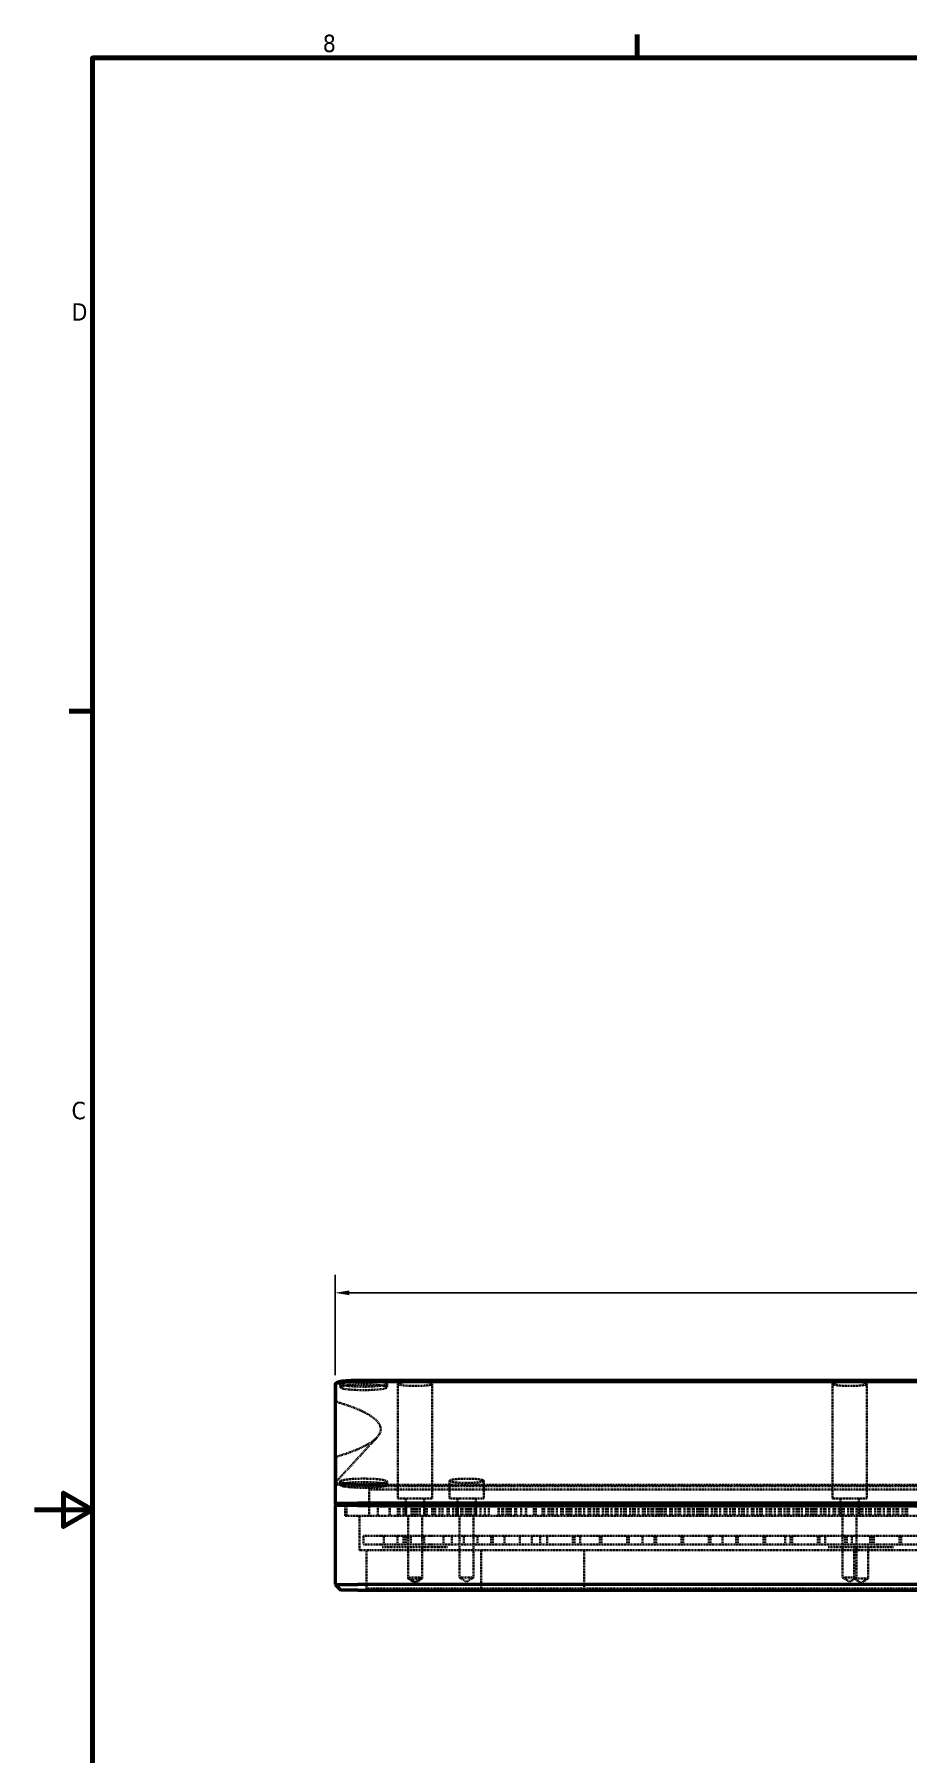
# Model space of a CAD drawing. Header units: millimetres. Extents: x -18 to 861, y -85 to 544.
# Drawn here: x 2.5 to 155.3, y 236.8 to 537.5 of the extents above; entities that cross this region are included whole.
import ezdxf

# ---------------------------------------------------------------- set-up
doc = ezdxf.new("R2010")
doc.units = ezdxf.units.MM
doc.linetypes.add('DASHED', pattern=[0.2067, 0.1654, -0.0413])
for name, color, linetype, lineweight in [('Border (ANSI)', 7, 'Continuous', 70), ('Dimension (ANSI)', 7, 'Continuous', 25), ('Hidden (ANSI)', 7, 'DASHED', 35), ('Visible (ANSI)', 7, 'Continuous', 50)]:
    doc.layers.add(name, color=color, linetype=linetype, lineweight=lineweight)
doc.styles.add('Note Text (ANSI)', font='tahoma.ttf')
doc.dimstyles.new('Default - mm (ANSI)', dxfattribs={"dimtxt": 3.048, "dimasz": 2.5, "dimexe": 3.175, "dimexo": 1.6002, "dimgap": 0.8, "dimtad": 0, "dimtoh": 1, "dimrnd": 1e-08, "dimzin": 4, "dimdsep": 46, "dimtxsty": 'Note Text (ANSI)', "dimcen": 0.09, "dimdle": 10, "dimclrd": 256, "dimclre": 256, "dimclrt": 256, "dimadec": 1, "dimazin": 1, "dimtfac": 1, "dimtofl": 0, "dimtmove": 0, "dimatfit": 3, "dimfxl": 1, "dimtolj": 1, "dimtzin": 4, "dimlwd": -1, "dimlwe": -1, "dimarcsym": 0})

# ---------------------------------------------------------------- blocks, each defined once
blk = doc.blocks.new('Borders Default Border')
at = {"layer": 'Border (ANSI)'}
for p, q in [((107.95, 533.4), (107.95, 537.46)), ((12.7, 419.1), (8.64, 419.1))]:
    blk.add_line(p, q, dxfattribs=at)
at = {"layer": 'Border (ANSI)', "flags": 128}
for points in [[(12.7, 25.4), (12.7, 533.4), (850.9, 533.4), (850.9, 25.4), (12.7, 25.4)], [(2.54, 279.4), (12.7, 279.4), (7.62, 282.33), (7.62, 276.47), (12.7, 279.4)]]:
    blk.add_lwpolyline(points, dxfattribs=at)
at = {"layer": 'Border (ANSI)', "char_height": 3.05, "attachment_point": 7, "style": 'Note Text (ANSI)'}
for s, insert in [('8', (52.98, 534.35)), ('D', (9.04, 487.43)), ('C', (9.04, 347.67))]:
    blk.add_mtext(s, dxfattribs=dict(at, insert=insert))
blk = doc.blocks.new('*D7')
at = {"layer": 'Defpoints', "color": 0, "transparency": 16777216}
for p in [(376.68, 317.36), (55.12, 301.36), (376.68, 301.36)]:
    blk.add_point(p, dxfattribs=at)
at = {"layer": 'Dimension (ANSI)', "transparency": 16777216}
for p, q in [((55.12, 302.96), (55.12, 320.53)), ((376.68, 302.96), (376.68, 320.53)), ((57.62, 317.36), (208.91, 317.36)), ((374.18, 317.36), (222.89, 317.36))]:
    blk.add_line(p, q, dxfattribs=at)
for points in [[(57.62, 317.78), (57.62, 316.94), (55.12, 317.36)], [(374.18, 317.78), (374.18, 316.94), (376.68, 317.36)]]:
    blk.add_solid(points, dxfattribs=at)
at = {"layer": 'Dimension (ANSI)', "transparency": 16777216, "insert": (209.71, 318.95), "char_height": 3.048, "attachment_point": 1, "style": 'Note Text (ANSI)'}
blk.add_mtext('\\A1;321.56', dxfattribs=at)

msp = doc.modelspace()

# ---------------------------------------------------------------- linework, layer by layer
at = {"layer": 'Hidden (ANSI)'}
for p, q in [((55.319, 301.557), (55.319, 298.314)), ((56.019, 301.442), (56.019, 300.847)), ((64.219, 301.442), (64.219, 300.847)), ((66.119, 281.362), (66.119, 301.438)), ((72.119, 281.362), (72.119, 301.438)), ((142.119, 281.362), (142.119, 301.438)), ((148.119, 281.362), (148.119, 301.438)), ((55.119, 284.116), (62.468, 292.083)), ((55.319, 288.683), (55.319, 284.24)), ((56.019, 284.358), (56.019, 283.763)), ((59.119, 283.773), (372.681, 283.773)), ((372.681, 283.549), (59.119, 283.549)), ((61.119, 282.962), (64.119, 282.962)), ((61.119, 278.362), (61.119, 282.962)), ((64.119, 282.962), (161.119, 282.962)), ((64.219, 284.358), (64.219, 283.763)), ((75.119, 281.362), (75.119, 284.486)), ((81.119, 281.362), (81.119, 284.486)), ((56.919, 280.362), (56.919, 278.362)), ((57.119, 280.362), (57.119, 278.362)), ((62.619, 279.962), (62.619, 278.362)), ((62.619, 279.962), (64.619, 279.962)), ((64.619, 279.962), (64.619, 278.362)), ((64.619, 279.962), (367.181, 279.962)), ((64.714, 279.962), (64.714, 278.362)), ((66.084, 279.962), (66.084, 278.362)), ((72.119, 281.362), (66.119, 281.362)), ((66.414, 279.962), (66.414, 278.362)), ((67.095, 279.962), (67.095, 278.362)), ((67.519, 278.362), (67.519, 281.362)), ((67.584, 279.962), (67.584, 278.362)), ((68.465, 279.962), (68.465, 278.362)), ((68.612, 279.962), (68.612, 278.362)), ((68.644, 279.962), (68.644, 278.362)), ((68.795, 279.962), (68.795, 278.362)), ((69.112, 279.962), (69.112, 278.362)), ((69.476, 279.962), (69.476, 278.362)), ((69.965, 279.962), (69.965, 278.362)), ((70.719, 278.362), (70.719, 281.362)), ((70.846, 279.962), (70.846, 278.362)), ((71.025, 279.962), (71.025, 278.362)), ((71.176, 279.962), (71.176, 278.362)), ((72.112, 279.962), (72.112, 278.362)), ((72.346, 279.962), (72.346, 278.362)), ((72.434, 279.962), (72.434, 278.362)), ((72.612, 279.962), (72.612, 278.362)), ((72.644, 279.962), (72.644, 278.362)), ((73.406, 279.962), (73.406, 278.362)), ((73.934, 279.962), (73.934, 278.362)), ((74.815, 279.962), (74.815, 278.362)), ((74.874, 279.962), (74.874, 278.362)), ((75.025, 279.962), (75.025, 278.362)), ((81.119, 281.362), (75.119, 281.362)), ((75.788, 279.962), (75.788, 278.362)), ((76.315, 279.962), (76.315, 278.362)), ((76.519, 278.362), (76.519, 281.362)), ((76.574, 279.962), (76.574, 278.362)), ((76.62, 279.962), (76.62, 278.362)), ((77.196, 279.962), (77.196, 278.362)), ((77.255, 279.962), (77.255, 278.362)), ((77.406, 279.962), (77.406, 278.362)), ((77.99, 279.962), (77.99, 278.362)), ((78.32, 279.962), (78.32, 278.362)), ((78.696, 279.962), (78.696, 278.362)), ((78.955, 279.962), (78.955, 278.362)), ((79.49, 279.962), (79.49, 278.362)), ((79.636, 279.962), (79.636, 278.362)), ((79.719, 278.362), (79.719, 281.362)), ((79.788, 279.962), (79.788, 278.362)), ((80.55, 279.962), (80.55, 278.362)), ((81.336, 279.962), (81.336, 278.362)), ((82.018, 279.962), (82.018, 278.362)), ((83.718, 279.962), (83.718, 278.362)), ((83.764, 279.962), (83.764, 278.362)), ((84.34, 279.962), (84.34, 278.362)), ((84.55, 279.962), (84.55, 278.362)), ((85.134, 279.962), (85.134, 278.362)), ((85.464, 279.962), (85.464, 278.362)), ((85.84, 279.962), (85.84, 278.362)), ((86.634, 279.962), (86.634, 278.362)), ((86.78, 279.962), (86.78, 278.362)), ((87.694, 279.962), (87.694, 278.362)), ((88.48, 279.962), (88.48, 278.362)), ((88.526, 279.962), (88.526, 278.362)), ((89.896, 279.962), (89.896, 278.362)), ((90.226, 279.962), (90.226, 278.362)), ((91.396, 279.962), (91.396, 278.362)), ((91.484, 279.962), (91.484, 278.362)), ((91.694, 279.962), (91.694, 278.362)), ((92.456, 279.962), (92.456, 278.362)), ((92.488, 279.962), (92.488, 278.362)), ((92.984, 279.962), (92.984, 278.362)), ((92.988, 279.962), (92.988, 278.362)), ((93.289, 279.962), (93.289, 278.362)), ((93.924, 279.962), (93.924, 278.362)), ((94.659, 279.962), (94.659, 278.362)), ((94.989, 279.962), (94.989, 278.362)), ((95.624, 279.962), (95.624, 278.362)), ((95.988, 279.962), (95.988, 278.362)), ((96.159, 279.962), (96.159, 278.362)), ((96.246, 279.962), (96.246, 278.362)), ((96.456, 279.962), (96.456, 278.362)), ((96.488, 279.962), (96.488, 278.362)), ((97.219, 279.962), (97.219, 278.362)), ((97.746, 279.962), (97.746, 278.362)), ((98.051, 279.962), (98.051, 278.362)), ((98.686, 279.962), (98.686, 278.362)), ((99.421, 279.962), (99.421, 278.362)), ((99.751, 279.962), (99.751, 278.362)), ((100.386, 279.962), (100.386, 278.362)), ((100.921, 279.962), (100.921, 278.362)), ((101.009, 279.962), (101.009, 278.362)), ((101.219, 279.962), (101.219, 278.362)), ((101.981, 279.962), (101.981, 278.362)), ((102.509, 279.962), (102.509, 278.362)), ((102.814, 279.962), (102.814, 278.362)), ((103.449, 279.962), (103.449, 278.362)), ((104.184, 279.962), (104.184, 278.362)), ((104.514, 279.962), (104.514, 278.362)), ((105.149, 279.962), (105.149, 278.362)), ((105.684, 279.962), (105.684, 278.362)), ((105.771, 279.962), (105.771, 278.362)), ((105.981, 279.962), (105.981, 278.362)), ((106.744, 279.962), (106.744, 278.362)), ((107.271, 279.962), (107.271, 278.362)), ((107.576, 279.962), (107.576, 278.362)), ((108.211, 279.962), (108.211, 278.362)), ((108.946, 279.962), (108.946, 278.362)), ((109.276, 279.962), (109.276, 278.362)), ((109.911, 279.962), (109.911, 278.362)), ((109.958, 279.962), (109.958, 278.362)), ((110.446, 279.962), (110.446, 278.362)), ((110.534, 279.962), (110.534, 278.362)), ((110.744, 279.962), (110.744, 278.362)), ((111.328, 279.962), (111.328, 278.362)), ((111.506, 279.962), (111.506, 278.362)), ((111.658, 279.962), (111.658, 278.362)), ((112.034, 279.962), (112.034, 278.362)), ((112.339, 279.962), (112.339, 278.362)), ((112.828, 279.962), (112.828, 278.362)), ((112.974, 279.962), (112.974, 278.362)), ((113.709, 279.962), (113.709, 278.362)), ((113.888, 279.962), (113.888, 278.362)), ((114.039, 279.962), (114.039, 278.362)), ((114.674, 279.962), (114.674, 278.362)), ((115.209, 279.962), (115.209, 278.362)), ((115.296, 279.962), (115.296, 278.362)), ((115.506, 279.962), (115.506, 278.362)), ((116.269, 279.962), (116.269, 278.362)), ((116.796, 279.962), (116.796, 278.362)), ((117.101, 279.962), (117.101, 278.362)), ((117.678, 279.962), (117.678, 278.362)), ((117.736, 279.962), (117.736, 278.362)), ((117.888, 279.962), (117.888, 278.362)), ((118.471, 279.962), (118.471, 278.362)), ((118.801, 279.962), (118.801, 278.362)), ((119.178, 279.962), (119.178, 278.362)), ((119.436, 279.962), (119.436, 278.362)), ((119.971, 279.962), (119.971, 278.362)), ((120.059, 279.962), (120.059, 278.362)), ((120.118, 279.962), (120.118, 278.362)), ((120.269, 279.962), (120.269, 278.362)), ((121.031, 279.962), (121.031, 278.362)), ((121.559, 279.962), (121.559, 278.362)), ((121.818, 279.962), (121.818, 278.362)), ((121.864, 279.962), (121.864, 278.362)), ((122.499, 279.962), (122.499, 278.362)), ((123.234, 279.962), (123.234, 278.362)), ((123.564, 279.962), (123.564, 278.362)), ((124.199, 279.962), (124.199, 278.362)), ((124.734, 279.962), (124.734, 278.362)), ((124.821, 279.962), (124.821, 278.362)), ((125.031, 279.962), (125.031, 278.362)), ((125.794, 279.962), (125.794, 278.362)), ((126.321, 279.962), (126.321, 278.362)), ((126.626, 279.962), (126.626, 278.362)), ((127.261, 279.962), (127.261, 278.362)), ((127.996, 279.962), (127.996, 278.362)), ((128.326, 279.962), (128.326, 278.362)), ((128.961, 279.962), (128.961, 278.362)), ((129.496, 279.962), (129.496, 278.362)), ((129.584, 279.962), (129.584, 278.362)), ((129.794, 279.962), (129.794, 278.362)), ((130.556, 279.962), (130.556, 278.362)), ((131.084, 279.962), (131.084, 278.362)), ((131.389, 279.962), (131.389, 278.362)), ((132.024, 279.962), (132.024, 278.362)), ((132.759, 279.962), (132.759, 278.362)), ((133.089, 279.962), (133.089, 278.362)), ((133.724, 279.962), (133.724, 278.362)), ((134.259, 279.962), (134.259, 278.362)), ((134.346, 279.962), (134.346, 278.362)), ((134.556, 279.962), (134.556, 278.362)), ((135.319, 279.962), (135.319, 278.362)), ((135.819, 279.962), (135.819, 278.362)), ((135.846, 279.962), (135.846, 278.362)), ((136.151, 279.962), (136.151, 278.362)), ((136.238, 279.962), (136.238, 278.362)), ((136.786, 279.962), (136.786, 278.362)), ((137.521, 279.962), (137.521, 278.362)), ((137.851, 279.962), (137.851, 278.362)), ((138.4, 279.962), (138.4, 278.362)), ((138.486, 279.962), (138.486, 278.362)), ((138.819, 279.962), (138.819, 278.362)), ((139.021, 279.962), (139.021, 278.362)), ((139.109, 279.962), (139.109, 278.362)), ((139.319, 279.962), (139.319, 278.362)), ((140.081, 279.962), (140.081, 278.362)), ((140.609, 279.962), (140.609, 278.362)), ((140.914, 279.962), (140.914, 278.362)), ((141.549, 279.962), (141.549, 278.362)), ((148.119, 281.362), (142.119, 281.362)), ((142.284, 279.962), (142.284, 278.362)), ((142.614, 279.962), (142.614, 278.362)), ((143.249, 279.962), (143.249, 278.362)), ((143.519, 278.362), (143.519, 281.362)), ((143.784, 279.962), (143.784, 278.362)), ((143.871, 279.962), (143.871, 278.362)), ((144.081, 279.962), (144.081, 278.362)), ((144.844, 279.962), (144.844, 278.362)), ((145.371, 279.962), (145.371, 278.362)), ((145.676, 279.962), (145.676, 278.362)), ((146.311, 279.962), (146.311, 278.362)), ((146.719, 278.362), (146.719, 281.362)), ((147.046, 279.962), (147.046, 278.362)), ((147.376, 279.962), (147.376, 278.362)), ((148.011, 279.962), (148.011, 278.362)), ((148.546, 279.962), (148.546, 278.362)), ((148.634, 279.962), (148.634, 278.362)), ((148.844, 279.962), (148.844, 278.362)), ((149.606, 279.962), (149.606, 278.362)), ((150.134, 279.962), (150.134, 278.362)), ((150.439, 279.962), (150.439, 278.362)), ((151.074, 279.962), (151.074, 278.362)), ((151.809, 279.962), (151.809, 278.362)), ((152.139, 279.962), (152.139, 278.362)), ((152.774, 279.962), (152.774, 278.362)), ((153.309, 279.962), (153.309, 278.362)), ((153.396, 279.962), (153.396, 278.362)), ((153.606, 279.962), (153.606, 278.362)), ((154.369, 279.962), (154.369, 278.362)), ((154.896, 279.962), (154.896, 278.362)), ((155.201, 279.962), (155.201, 278.362)), ((59.119, 278.362), (56.919, 278.362)), ((372.681, 278.362), (59.119, 278.362)), ((59.419, 272.362), (59.419, 278.362)), ((67.889, 267.562), (67.889, 278.362)), ((70.348, 267.562), (70.348, 278.362)), ((76.889, 267.562), (76.889, 278.362)), ((79.348, 267.562), (79.348, 278.362)), ((143.889, 267.562), (143.889, 278.362)), ((146.348, 267.562), (146.348, 278.362)), ((60.119, 274.862), (60.119, 273.362)), ((60.119, 274.862), (63.119, 274.862)), ((63.293, 274.862), (63.119, 274.862)), ((65.14, 274.862), (63.293, 274.862)), ((63.644, 274.862), (63.644, 273.362)), ((66.347, 274.862), (65.14, 274.862)), ((66.025, 274.862), (66.025, 273.362)), ((66.347, 274.862), (71.89, 274.862)), ((67.11, 274.862), (67.11, 273.362)), ((67.519, 274.862), (67.519, 273.362)), ((68.406, 274.862), (68.406, 273.362)), ((70.719, 274.862), (70.719, 273.362)), ((73.097, 274.862), (71.89, 274.862)), ((74.945, 274.862), (73.097, 274.862)), ((74.11, 274.862), (74.11, 273.362)), ((141.293, 274.862), (74.945, 274.862)), ((75.55, 274.862), (75.55, 273.362)), ((77.644, 274.862), (77.644, 273.362)), ((80.025, 274.862), (80.025, 273.362)), ((82.406, 274.862), (82.406, 273.362)), ((82.694, 274.862), (82.694, 273.362)), ((84.788, 274.862), (84.788, 273.362)), ((87.456, 274.862), (87.456, 273.362)), ((89.55, 274.862), (89.55, 273.362)), ((90.99, 274.862), (90.99, 273.362)), ((92.219, 274.862), (92.219, 273.362)), ((96.694, 274.862), (96.694, 273.362)), ((96.981, 274.862), (96.981, 273.362)), ((97.99, 274.862), (97.99, 273.362)), ((101.456, 274.862), (101.456, 273.362)), ((101.744, 274.862), (101.744, 273.362)), ((106.219, 274.862), (106.219, 273.362)), ((106.506, 274.862), (106.506, 273.362)), ((108.888, 274.862), (108.888, 273.362)), ((110.981, 274.862), (110.981, 273.362)), ((111.269, 274.862), (111.269, 273.362)), ((115.744, 274.862), (115.744, 273.362)), ((116.031, 274.862), (116.031, 273.362)), ((120.506, 274.862), (120.506, 273.362)), ((120.794, 274.862), (120.794, 273.362)), ((122.888, 274.862), (122.888, 273.362)), ((125.269, 274.862), (125.269, 273.362)), ((125.556, 274.862), (125.556, 273.362)), ((130.031, 274.862), (130.031, 273.362)), ((130.319, 274.862), (130.319, 273.362)), ((133.817, 274.862), (133.817, 273.362)), ((134.794, 274.862), (134.794, 273.362)), ((135.081, 274.862), (135.081, 273.362)), ((139.556, 274.862), (139.556, 273.362)), ((139.844, 274.862), (139.844, 273.362)), ((140.817, 274.862), (140.817, 273.362)), ((143.14, 274.862), (141.293, 274.862)), ((144.347, 274.862), (143.14, 274.862)), ((144.319, 274.862), (144.319, 273.362)), ((144.347, 274.862), (149.89, 274.862)), ((144.606, 274.862), (144.606, 273.362)), ((145.519, 274.862), (145.519, 273.362)), ((148.719, 274.862), (148.719, 273.362)), ((149.081, 274.862), (149.081, 273.362)), ((149.369, 274.862), (149.369, 273.362)), ((151.097, 274.862), (149.89, 274.862)), ((152.945, 274.862), (151.097, 274.862)), ((276.293, 274.862), (152.945, 274.862)), ((153.844, 274.862), (153.844, 273.362)), ((154.131, 274.862), (154.131, 273.362)), ((61.419, 272.362), (59.419, 272.362)), ((60.119, 273.362), (63.119, 273.362)), ((60.619, 265.662), (60.619, 272.362)), ((370.381, 272.362), (61.419, 272.362)), ((63.293, 273.362), (63.119, 273.362)), ((65.14, 273.362), (63.293, 273.362)), ((63.366, 272.862), (65.214, 272.862)), ((66.347, 273.362), (65.14, 273.362)), ((66.162, 272.862), (65.214, 272.862)), ((72.075, 272.862), (66.162, 272.862)), ((66.347, 273.362), (71.89, 273.362)), ((73.097, 273.362), (71.89, 273.362)), ((73.024, 272.862), (72.075, 272.862)), ((73.024, 272.862), (74.872, 272.862)), ((74.945, 273.362), (73.097, 273.362)), ((141.293, 273.362), (74.945, 273.362)), ((80.669, 272.362), (80.669, 265.662)), ((98.719, 265.662), (98.719, 272.362)), ((143.14, 273.362), (141.293, 273.362)), ((141.366, 272.862), (143.214, 272.862)), ((144.347, 273.362), (143.14, 273.362)), ((144.162, 272.862), (143.214, 272.862)), ((150.075, 272.862), (144.162, 272.862)), ((144.347, 273.362), (149.89, 273.362)), ((145.889, 267.362), (145.889, 272.862)), ((148.348, 267.362), (148.348, 272.862)), ((151.097, 273.362), (149.89, 273.362)), ((151.024, 272.862), (150.075, 272.862)), ((151.024, 272.862), (152.872, 272.862)), ((152.945, 273.362), (151.097, 273.362)), ((276.293, 273.362), (152.945, 273.362)), ((60.619, 265.662), (60.319, 265.362)), ((62.619, 265.662), (60.619, 265.662)), ((62.619, 265.662), (78.669, 265.662)), ((70.348, 267.562), (67.889, 267.562)), ((69.119, 266.823), (67.889, 267.562)), ((67.889, 267.362), (67.889, 267.562)), ((70.348, 267.362), (67.889, 267.362)), ((69.119, 266.623), (67.889, 267.362)), ((69.119, 266.823), (70.348, 267.562)), ((69.119, 266.623), (70.348, 267.362)), ((70.348, 267.362), (70.348, 267.562)), ((79.348, 267.562), (76.889, 267.562)), ((78.119, 266.823), (76.889, 267.562)), ((78.119, 266.823), (79.348, 267.562)), ((80.669, 265.662), (78.669, 265.662)), ((80.669, 265.662), (98.719, 265.662)), ((80.669, 265.662), (80.969, 265.362)), ((98.719, 265.662), (98.419, 265.362)), ((100.719, 265.662), (98.719, 265.662)), ((100.719, 265.662), (173.919, 265.662)), ((146.348, 267.562), (143.889, 267.562)), ((145.119, 266.823), (143.889, 267.562)), ((145.119, 266.823), (146.348, 267.562)), ((148.348, 267.362), (145.889, 267.362)), ((147.119, 266.623), (145.889, 267.362)), ((147.119, 266.623), (148.348, 267.362))]:
    msp.add_line(p, q, dxfattribs=at)
for centre, major_axis, ratio in [((60.119, 301.442), (-4.1, 0), 0.1218693), ((60.119, 300.847), (-4.1, 0), 0.1218693), ((69.119, 301.438), (-3, 0), 0.1227846), ((145.119, 301.438), (-3, 0), 0.1227846), ((60.119, 284.358), (-4.1, 0), 0.1218693), ((60.119, 283.763), (-4.1, 0), 0.1218693), ((78.119, 284.486), (-3, 0), 0.1227846)]:
    msp.add_ellipse(centre, major_axis=major_axis, ratio=ratio, dxfattribs=at)
for centre, major_axis, ratio, start_param, end_param in [((46.147, 284.395), (95.625, 95.034), 0.0254624, 1.4494656, 1.4515659), ((-40.881, 293.499), (104, 0), 0.1218693, 5.8934246, 6.672946), ((46.147, 284.395), (95.625, 95.034), 0.0254624, 4.7810198, 4.7831201)]:
    msp.add_ellipse(centre, major_axis=major_axis, ratio=ratio, start_param=start_param, end_param=end_param, dxfattribs=at)
msp.add_open_spline([(55.347, 301.617), (55.328, 301.598), (55.319, 301.579), (55.319, 301.56)], degree=3, dxfattribs=at)
for points, knots in [([(55.319, 301.56), (55.319, 301.56), (55.319, 301.559), (55.319, 301.558), (55.319, 301.558), (55.319, 301.557)], [-15.0961549959, -15.0961549959, -15.0961549959, -15.0961549959, -15.0949271503, -15.0949271503, -15.0936993047, -15.0936993047, -15.0936993047, -15.0936993047]), ([(59.119, 283.549), (58.466, 283.549), (57.814, 283.569), (56.885, 283.629), (56.56, 283.659), (56.278, 283.694), (55.997, 283.728), (55.758, 283.768), (55.423, 283.847), (55.307, 283.885), (55.157, 283.961), (55.119, 284), (55.119, 284.039)], [0, 0, 0, 0, 0.4866626, 0.4866626, 0.7853982, 0.7853982, 0.7853982, 1.0841337, 1.0841337, 1.327465, 1.327465, 1.5647029, 1.5647029, 1.5647029, 1.5647029]), ([(55.319, 284.24), (55.319, 284.24), (55.319, 284.239), (55.319, 284.238), (55.319, 284.238), (55.319, 284.237)], [-1.5707963268, -1.5707963268, -1.5707963268, -1.5707963268, -1.5677496303, -1.5677496303, -1.5647029338, -1.5647029338, -1.5647029338, -1.5647029338]), ([(55.319, 284.237), (55.321, 284.2), (55.358, 284.163), (55.505, 284.091), (55.616, 284.055), (55.937, 283.981), (56.165, 283.943), (56.432, 283.91), (56.7, 283.877), (57.008, 283.849), (57.887, 283.792), (58.503, 283.773), (59.119, 283.773)], [-1.5647029, -1.5647029, -1.5647029, -1.5647029, -1.327465, -1.327465, -1.0841337, -1.0841337, -0.7853982, -0.7853982, -0.7853982, -0.4866626, -0.4866626, 0, 0, 0, 0])]:
    msp.add_open_spline(points, degree=3, knots=knots, dxfattribs=at)
at = {"layer": 'Visible (ANSI)'}
for p, q in [((55.119, 301.359), (55.119, 280.562)), ((372.681, 302.027), (59.119, 302.027)), ((59.119, 301.852), (372.681, 301.852)), ((55.119, 280.562), (59.119, 280.562)), ((55.319, 280.362), (55.119, 280.562)), ((55.119, 280.162), (55.319, 280.362)), ((59.119, 280.162), (55.119, 280.162)), ((55.119, 280.162), (55.119, 266.362)), ((55.319, 280.362), (59.119, 280.362)), ((59.119, 280.362), (55.319, 280.362)), ((163.019, 280.562), (59.119, 280.562)), ((372.681, 280.362), (59.119, 280.362)), ((59.119, 280.362), (163.019, 280.362)), ((59.119, 280.162), (372.681, 280.162)), ((55.119, 266.362), (59.119, 266.362)), ((55.119, 266.362), (56.119, 265.362)), ((59.119, 265.362), (56.119, 265.362)), ((372.681, 266.362), (59.119, 266.362)), ((59.119, 265.362), (372.681, 265.362))]:
    msp.add_line(p, q, dxfattribs=at)
for points, knots in [([(55.119, 301.362), (55.123, 301.441), (55.287, 301.521), (55.779, 301.634), (56.02, 301.674), (56.303, 301.708), (56.586, 301.743), (56.91, 301.772), (57.548, 301.814), (57.851, 301.828), (58.476, 301.847), (58.797, 301.852), (59.119, 301.852)], [-1.5707963, -1.5707963, -1.5707963, -1.5707963, -1.0854066, -1.0854066, -0.7853982, -0.7853982, -0.7853982, -0.4853898, -0.4853898, -0.2426949, -0.2426949, 0, 0, 0, 0]), ([(55.119, 301.359), (55.119, 301.359), (55.119, 301.36), (55.119, 301.361), (55.119, 301.361), (55.119, 301.362)], [15.0936993047, 15.0936993047, 15.0936993047, 15.0936993047, 15.0949271503, 15.0949271503, 15.0961549959, 15.0961549959, 15.0961549959, 15.0961549959]), ([(59.119, 302.027), (58.812, 302.027), (58.504, 302.023), (57.908, 302.004), (57.618, 301.991), (57.01, 301.952), (56.701, 301.924), (56.432, 301.891), (56.164, 301.858), (55.935, 301.82), (55.543, 301.728), (55.404, 301.673), (55.347, 301.617)], [0, 0, 0, 0, 0.2426949, 0.2426949, 0.4853898, 0.4853898, 0.7853982, 0.7853982, 0.7853982, 1.0854066, 1.0854066, 1.4486675, 1.4486675, 1.4486675, 1.4486675])]:
    msp.add_open_spline(points, degree=3, knots=knots, dxfattribs=at)
msp.add_open_spline([(55.149, 301.419), (55.215, 301.485), (55.281, 301.551), (55.347, 301.617)], degree=3, dxfattribs=at)

# ---------------------------------------------------------------- block references
msp.add_blockref('Borders Default Border', (0, 0))

# ---------------------------------------------------------------- dimensions: what is measured, and where the dimension line sits
at = {"layer": 'Dimension (ANSI)'}
dim = msp.add_linear_dim(base=(376.681, 317.359), p1=(55.119, 301.359), p2=(376.681, 301.359), angle=180, dimstyle='Default - mm (ANSI)', override={"dimgap": 0.8, "dimtoh": 0, "dimdec": 2, "dimtol": 0, "dimlim": 0, "dimtp": 0, "dimtm": 0, "dimtdec": 2, "dimatfit": 1}, dxfattribs=at)
dim.commit()
dim.dimension.update_dxf_attribs({"geometry": '*D7', "text_midpoint": (215.9, 317.359), "dimtype": 160})

doc.saveas('drawing.dxf')
